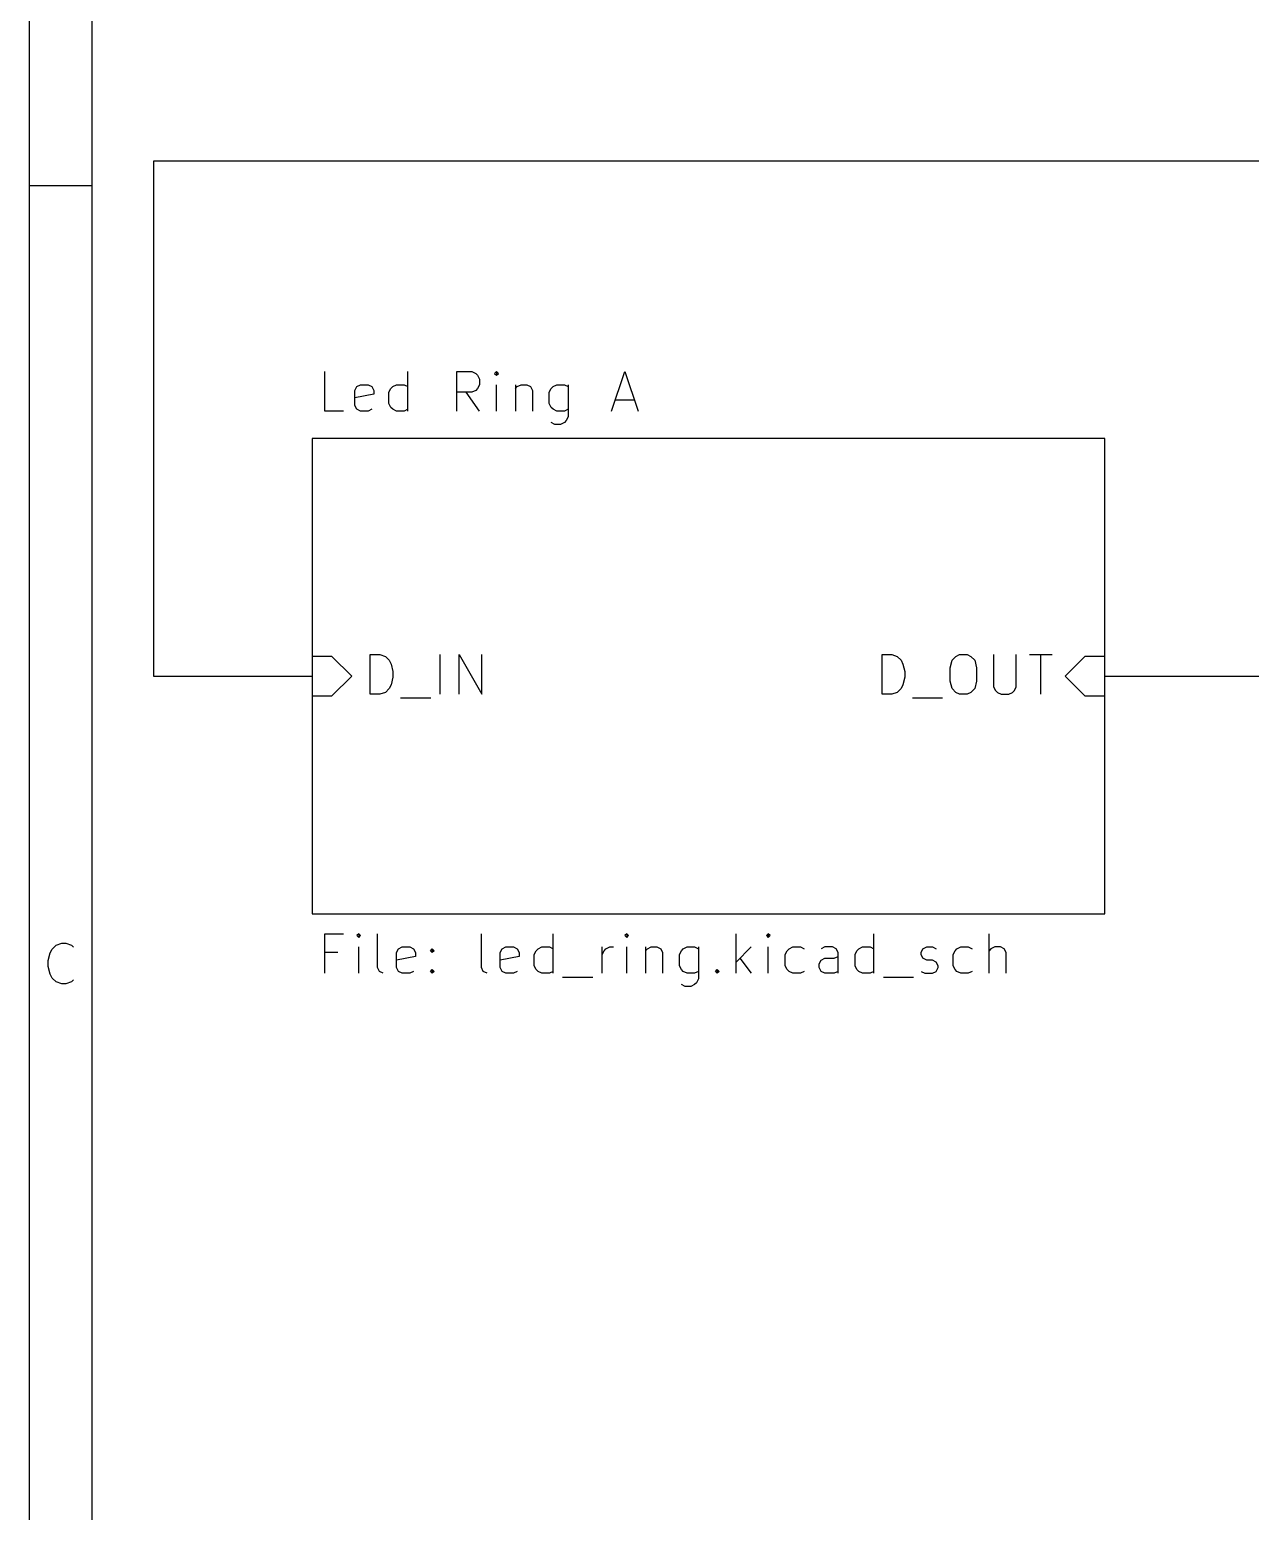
# Model space of a CAD drawing. Header units: millimetres. Extents: x 10 to 287, y -200 to -10.
# Drawn here: x 10 to 49.12, y -152.51 to -105 of the extents above; entities that cross this region are included whole.
import ezdxf

# ---------------------------------------------------------------- set-up
doc = ezdxf.new("R2010")
doc.units = ezdxf.units.MM
for name, color, linetype in [('GREENSIXTYFIVE', 129, 'CONTINUOUS'), ('LIGHTGREEN', 92, 'CONTINUOUS'), ('RED', 14, 'CONTINUOUS'), ('YELLOWTHREE', 44, 'CONTINUOUS')]:
    doc.layers.add(name, color=color, linetype=linetype)

msp = doc.modelspace()

# ---------------------------------------------------------------- linework, layer by layer
at = {"layer": 'GREENSIXTYFIVE', "linetype": 'CONTINUOUS'}
for p, q in [((19.4567, -117.2346), (19.4567, -115.9646)), ((22.1177, -117.2346), (22.1177, -115.9646)), ((23.69, -117.2346), (23.69, -115.9646)), ((23.69, -115.9646), (24.1738, -115.9646)), ((24.1738, -115.9646), (24.2948, -116.0251)), ((24.2948, -116.0251), (24.3553, -116.0856)), ((24.3553, -116.0856), (24.4157, -116.2065)), ((24.4157, -116.2065), (24.4157, -116.388)), ((24.96, -115.9646), (24.8996, -116.0251)), ((24.8996, -116.0251), (24.96, -116.0856)), ((25.0205, -116.0251), (24.96, -115.9646)), ((24.96, -115.9646), (24.96, -116.0856)), ((24.96, -116.0856), (25.0205, -116.0251)), ((28.649, -117.2346), (29.0723, -115.9646)), ((29.0723, -115.9646), (29.4957, -117.2346)), ((20.4244, -116.5694), (20.4848, -116.4484)), ((20.4244, -117.0532), (20.4244, -116.5694)), ((21.0291, -116.6903), (20.4244, -116.8113)), ((20.4848, -116.4484), (20.6058, -116.388)), ((20.6058, -116.388), (20.8477, -116.388)), ((20.8477, -116.388), (20.9686, -116.4484)), ((20.9686, -116.4484), (21.0291, -116.5694)), ((21.0291, -116.5694), (21.0291, -116.6903)), ((21.513, -116.6299), (21.5734, -116.5089)), ((21.513, -116.9927), (21.513, -116.6299)), ((21.5734, -116.5089), (21.6339, -116.4484)), ((21.6339, -116.4484), (21.7549, -116.388)), ((21.7549, -116.388), (21.9968, -116.388)), ((21.9968, -116.388), (22.1177, -116.4484)), ((24.1738, -116.6299), (23.69, -116.6299)), ((24.4157, -117.2346), (23.9924, -116.6299)), ((24.2948, -116.5694), (24.1738, -116.6299)), ((24.3553, -116.5089), (24.2948, -116.5694)), ((24.4157, -116.388), (24.3553, -116.5089)), ((24.96, -117.2346), (24.96, -116.388)), ((25.5648, -116.388), (25.5648, -117.2346)), ((25.5648, -116.5089), (25.6253, -116.4484)), ((25.6253, -116.4484), (25.7463, -116.388)), ((25.7463, -116.388), (25.9277, -116.388)), ((25.9277, -116.388), (26.0486, -116.4484)), ((26.0486, -116.4484), (26.1091, -116.5694)), ((26.1091, -116.5694), (26.1091, -117.2346)), ((26.6534, -116.6299), (26.7138, -116.5089)), ((26.6534, -116.9927), (26.6534, -116.6299)), ((26.7138, -116.5089), (26.7743, -116.4484)), ((26.7743, -116.4484), (26.8953, -116.388)), ((26.8953, -116.388), (27.1372, -116.388)), ((27.1372, -116.388), (27.2581, -116.4484)), ((27.2581, -116.388), (27.2581, -117.4161)), ((20.0615, -117.2346), (19.4567, -117.2346)), ((20.4848, -117.1742), (20.4244, -117.0532)), ((20.6058, -117.2346), (20.4848, -117.1742)), ((20.8477, -117.2346), (20.6058, -117.2346)), ((20.9686, -117.1742), (20.8477, -117.2346)), ((21.5734, -117.1137), (21.513, -116.9927)), ((21.6339, -117.1742), (21.5734, -117.1137)), ((21.7549, -117.2346), (21.6339, -117.1742)), ((21.9968, -117.2346), (21.7549, -117.2346)), ((22.1177, -117.1742), (21.9968, -117.2346)), ((26.7138, -117.1137), (26.6534, -116.9927)), ((26.7743, -117.1742), (26.7138, -117.1137)), ((26.8953, -117.2346), (26.7743, -117.1742)), ((27.1372, -117.2346), (26.8953, -117.2346)), ((27.2581, -117.1742), (27.1372, -117.2346)), ((28.77, -116.8718), (29.3747, -116.8718)), ((26.8348, -117.658), (26.7138, -117.5975)), ((27.0162, -117.658), (26.8348, -117.658)), ((27.1372, -117.5975), (27.0162, -117.658)), ((27.1976, -117.537), (27.1372, -117.5975)), ((27.2581, -117.4161), (27.1976, -117.537)), ((19.685, -125.095), (19.05, -125.095)), ((19.05, -125.095), (19.05, -126.365)), ((20.32, -125.73), (19.685, -125.095)), ((20.9172, -126.3092), (20.9172, -125.0392)), ((20.9172, -125.0392), (21.2196, -125.0392)), ((21.2196, -125.0392), (21.401, -125.0997)), ((21.401, -125.0997), (21.522, -125.2207)), ((21.522, -125.2207), (21.5825, -125.3416)), ((21.5825, -125.3416), (21.6429, -125.5835)), ((23.1548, -126.3092), (23.1548, -125.0392)), ((23.7596, -126.3092), (23.7596, -125.0392)), ((23.7596, -125.0392), (24.4853, -126.3092)), ((24.4853, -126.3092), (24.4853, -125.0392)), ((37.3212, -126.3092), (37.3212, -125.0392)), ((37.3212, -125.0392), (37.6236, -125.0392)), ((37.6236, -125.0392), (37.805, -125.0997)), ((37.805, -125.0997), (37.926, -125.2207)), ((37.926, -125.2207), (37.9865, -125.3416)), ((37.9865, -125.3416), (38.0469, -125.5835)), ((39.4984, -125.4626), (39.5588, -125.2207)), ((39.5588, -125.2207), (39.6798, -125.0997)), ((39.6798, -125.0997), (39.8007, -125.0392)), ((39.8007, -125.0392), (40.0426, -125.0392)), ((40.0426, -125.0392), (40.1636, -125.0997)), ((40.1636, -125.0997), (40.2845, -125.2207)), ((40.2845, -125.2207), (40.345, -125.4626)), ((40.8893, -125.0392), (40.8893, -126.0673)), ((41.615, -126.0673), (41.615, -125.0392)), ((42.0384, -125.0392), (42.7641, -125.0392)), ((42.4013, -126.3092), (42.4013, -125.0392)), ((43.815, -125.095), (43.18, -125.73)), ((44.45, -125.095), (43.815, -125.095)), ((44.45, -126.365), (44.45, -125.095)), ((19.685, -126.365), (20.32, -125.73)), ((21.6429, -125.7649), (21.5825, -126.0068)), ((21.6429, -125.5835), (21.6429, -125.7649)), ((38.0469, -125.7649), (37.9865, -126.0068)), ((38.0469, -125.5835), (38.0469, -125.7649)), ((39.4984, -125.8859), (39.4984, -125.4626)), ((40.345, -125.4626), (40.345, -125.8859)), ((43.18, -125.73), (43.815, -126.365)), ((21.2196, -126.3092), (20.9172, -126.3092)), ((21.401, -126.2488), (21.2196, -126.3092)), ((21.522, -126.1278), (21.401, -126.2488)), ((21.5825, -126.0068), (21.522, -126.1278)), ((37.6236, -126.3092), (37.3212, -126.3092)), ((37.805, -126.2488), (37.6236, -126.3092)), ((37.926, -126.1278), (37.805, -126.2488)), ((37.9865, -126.0068), (37.926, -126.1278)), ((39.5588, -126.1278), (39.4984, -125.8859)), ((39.6798, -126.2488), (39.5588, -126.1278)), ((39.8007, -126.3092), (39.6798, -126.2488)), ((40.0426, -126.3092), (39.8007, -126.3092)), ((40.1636, -126.2488), (40.0426, -126.3092)), ((40.2845, -126.1278), (40.1636, -126.2488)), ((40.345, -125.8859), (40.2845, -126.1278)), ((40.8893, -126.0673), (40.9498, -126.1883)), ((40.9498, -126.1883), (41.0103, -126.2488)), ((41.0103, -126.2488), (41.1312, -126.3092)), ((41.1312, -126.3092), (41.3731, -126.3092)), ((41.3731, -126.3092), (41.4941, -126.2488)), ((41.4941, -126.2488), (41.5546, -126.1883)), ((41.5546, -126.1883), (41.615, -126.0673)), ((19.05, -126.365), (19.685, -126.365)), ((21.8849, -126.4302), (22.8525, -126.4302)), ((38.2889, -126.4302), (39.2565, -126.4302)), ((43.815, -126.365), (44.45, -126.365))]:
    msp.add_line(p, q, dxfattribs=at)
at = {"layer": 'LIGHTGREEN', "linetype": 'CONTINUOUS'}
for p, q in [((50.8, -109.22), (13.97, -109.22)), ((13.97, -109.22), (13.97, -125.73)), ((13.97, -125.73), (19.05, -125.73)), ((44.45, -125.73), (57.15, -125.73))]:
    msp.add_line(p, q, dxfattribs=at)
at = {"layer": 'RED', "linetype": 'CONTINUOUS'}
for p, q in [((10, -200.0072), (10, -10)), ((12, -198.0072), (12, -12)), ((10, -110), (12, -110)), ((19.05, -118.11), (19.05, -133.35)), ((44.45, -118.11), (19.05, -118.11)), ((19.05, -118.11), (19.05, -133.35)), ((44.45, -118.11), (19.05, -118.11)), ((44.45, -133.35), (44.45, -118.11)), ((44.45, -133.35), (44.45, -118.11)), ((19.05, -133.35), (44.45, -133.35)), ((19.05, -133.35), (44.45, -133.35)), ((10.7214, -134.4794), (10.8452, -134.3556)), ((10.8452, -134.3556), (11.0309, -134.2937)), ((11.0309, -134.2937), (11.1547, -134.2937)), ((11.1547, -134.2937), (11.3404, -134.3556)), ((11.3404, -134.3556), (11.4023, -134.4175)), ((10.5976, -134.8508), (10.6595, -134.6032)), ((10.5976, -135.0365), (10.5976, -134.8508)), ((10.6595, -134.6032), (10.7214, -134.4794)), ((10.6595, -135.2841), (10.5976, -135.0365)), ((10.7214, -135.4079), (10.6595, -135.2841)), ((10.8452, -135.5318), (10.7214, -135.4079)), ((11.0309, -135.5937), (10.8452, -135.5318)), ((11.1547, -135.5937), (11.0309, -135.5937)), ((11.3404, -135.5318), (11.1547, -135.5937)), ((11.4023, -135.4698), (11.3404, -135.5318))]:
    msp.add_line(p, q, dxfattribs=at)
at = {"layer": 'YELLOWTHREE', "linetype": 'CONTINUOUS'}
for p, q in [((19.4567, -135.2567), (19.4567, -133.9867)), ((19.4567, -133.9867), (20.0615, -133.9867)), ((20.5453, -133.9867), (20.4849, -134.0472)), ((20.4849, -134.0472), (20.5453, -134.1077)), ((20.6058, -134.0472), (20.5453, -133.9867)), ((20.5453, -133.9867), (20.5453, -134.1077)), ((20.5453, -134.1077), (20.6058, -134.0472)), ((20.5453, -135.2567), (20.5453, -134.4101)), ((21.1501, -135.0753), (21.1501, -133.9867)), ((21.8153, -134.4705), (21.9363, -134.4101)), ((21.9363, -134.4101), (22.1782, -134.4101)), ((22.1782, -134.4101), (22.2991, -134.4705)), ((24.4763, -135.0753), (24.4763, -133.9867)), ((25.1415, -134.4705), (25.2625, -134.4101)), ((25.2625, -134.4101), (25.5044, -134.4101)), ((25.5044, -134.4101), (25.6253, -134.4705)), ((26.2906, -134.4705), (26.4116, -134.4101)), ((26.4116, -134.4101), (26.6535, -134.4101)), ((26.6535, -134.4101), (26.7744, -134.4705)), ((26.7744, -135.2567), (26.7744, -133.9867)), ((28.3467, -135.2567), (28.3467, -134.4101)), ((28.4677, -134.4705), (28.5886, -134.4101)), ((28.5886, -134.4101), (28.7096, -134.4101)), ((29.1329, -133.9867), (29.0725, -134.0472)), ((29.0725, -134.0472), (29.1329, -134.1077)), ((29.1934, -134.0472), (29.1329, -133.9867)), ((29.1329, -133.9867), (29.1329, -134.1077)), ((29.1329, -134.1077), (29.1934, -134.0472)), ((29.1329, -135.2567), (29.1329, -134.4101)), ((29.7377, -134.4101), (29.7377, -135.2567)), ((29.7982, -134.4705), (29.9192, -134.4101)), ((29.9192, -134.4101), (30.1006, -134.4101)), ((30.1006, -134.4101), (30.2215, -134.4705)), ((30.9472, -134.4705), (31.0682, -134.4101)), ((31.0682, -134.4101), (31.3101, -134.4101)), ((31.3101, -134.4101), (31.431, -134.4705)), ((31.431, -134.4101), (31.431, -135.4382)), ((32.6405, -135.2567), (32.6405, -133.9867)), ((33.1243, -134.4101), (32.6405, -134.8939)), ((33.6686, -133.9867), (33.6082, -134.0472)), ((33.6082, -134.0472), (33.6686, -134.1077)), ((33.7291, -134.0472), (33.6686, -133.9867)), ((33.6686, -133.9867), (33.6686, -134.1077)), ((33.6686, -134.1077), (33.7291, -134.0472)), ((33.6686, -135.2567), (33.6686, -134.4101)), ((34.3339, -134.4705), (34.4549, -134.4101)), ((34.4549, -134.4101), (34.6968, -134.4101)), ((34.6968, -134.4101), (34.8177, -134.4705)), ((35.483, -134.4101), (35.362, -134.4705)), ((35.7249, -134.4101), (35.483, -134.4101)), ((35.8458, -134.4705), (35.7249, -134.4101)), ((36.5715, -134.4705), (36.6925, -134.4101)), ((36.6925, -134.4101), (36.9344, -134.4101)), ((36.9344, -134.4101), (37.0553, -134.4705)), ((37.0553, -135.2567), (37.0553, -133.9867)), ((38.6276, -134.4705), (38.7486, -134.4101)), ((38.7486, -134.4101), (38.93, -134.4101)), ((38.93, -134.4101), (39.051, -134.4705)), ((39.7162, -134.4705), (39.8372, -134.4101)), ((39.8372, -134.4101), (40.0791, -134.4101)), ((40.0791, -134.4101), (40.2, -134.4705)), ((40.7443, -135.2567), (40.7443, -133.9867)), ((40.9258, -134.4101), (40.8048, -134.4705)), ((41.1072, -134.4101), (40.9258, -134.4101)), ((41.2281, -134.4705), (41.1072, -134.4101)), ((19.8801, -134.5915), (19.4567, -134.5915)), ((21.7549, -134.5915), (21.8153, -134.4705)), ((21.7549, -135.0753), (21.7549, -134.5915)), ((22.3596, -134.7124), (21.7549, -134.8334)), ((22.2991, -134.4705), (22.3596, -134.5915)), ((22.3596, -134.5915), (22.3596, -134.7124)), ((22.8435, -134.531), (22.9039, -134.4705)), ((22.9039, -134.5915), (22.8435, -134.531)), ((22.9039, -134.4705), (22.9644, -134.531)), ((22.9039, -134.4705), (22.9039, -134.5915)), ((22.9644, -134.531), (22.9039, -134.5915)), ((25.0811, -134.5915), (25.1415, -134.4705)), ((25.0811, -135.0753), (25.0811, -134.5915)), ((25.6858, -134.7124), (25.0811, -134.8334)), ((25.6253, -134.4705), (25.6858, -134.5915)), ((25.6858, -134.5915), (25.6858, -134.7124)), ((26.1697, -134.652), (26.2301, -134.531)), ((26.1697, -135.0148), (26.1697, -134.652)), ((26.2301, -134.531), (26.2906, -134.4705)), ((28.3467, -134.652), (28.4072, -134.531)), ((28.4072, -134.531), (28.4677, -134.4705)), ((29.7377, -134.531), (29.7982, -134.4705)), ((30.2215, -134.4705), (30.282, -134.5915)), ((30.282, -134.5915), (30.282, -135.2567)), ((30.8263, -134.652), (30.8867, -134.531)), ((30.8263, -135.0148), (30.8263, -134.652)), ((30.8867, -134.531), (30.9472, -134.4705)), ((32.7615, -134.7729), (33.1243, -135.2567)), ((34.213, -134.652), (34.2734, -134.531)), ((34.213, -135.0148), (34.213, -134.652)), ((34.2734, -134.531), (34.3339, -134.4705)), ((35.3016, -134.9543), (35.362, -134.8334)), ((35.362, -134.8334), (35.483, -134.7729)), ((35.483, -134.7729), (35.7854, -134.7729)), ((35.7854, -134.7729), (35.9063, -134.7124)), ((35.9063, -134.5915), (35.8458, -134.4705)), ((35.9063, -135.2567), (35.9063, -134.5915)), ((36.4506, -134.652), (36.511, -134.531)), ((36.4506, -135.0148), (36.4506, -134.652)), ((36.511, -134.531), (36.5715, -134.4705)), ((38.5672, -134.5915), (38.6276, -134.4705)), ((38.5672, -134.652), (38.5672, -134.5915)), ((38.6276, -134.7729), (38.5672, -134.652)), ((38.7486, -134.8334), (38.6276, -134.7729)), ((38.93, -134.8334), (38.7486, -134.8334)), ((39.051, -134.8939), (38.93, -134.8334)), ((39.1114, -135.0148), (39.051, -134.8939)), ((39.5953, -134.652), (39.6557, -134.531)), ((39.5953, -135.0148), (39.5953, -134.652)), ((39.6557, -134.531), (39.7162, -134.4705)), ((40.8048, -134.4705), (40.7443, -134.531)), ((41.2886, -134.5915), (41.2281, -134.4705)), ((41.2886, -135.2567), (41.2886, -134.5915)), ((21.2106, -135.1963), (21.1501, -135.0753)), ((21.3316, -135.2567), (21.2106, -135.1963)), ((21.8153, -135.1963), (21.7549, -135.0753)), ((21.9363, -135.2567), (21.8153, -135.1963)), ((22.1782, -135.2567), (21.9363, -135.2567)), ((22.2991, -135.1963), (22.1782, -135.2567)), ((22.8435, -135.1963), (22.9039, -135.1358)), ((22.9039, -135.2567), (22.8435, -135.1963)), ((22.9039, -135.1358), (22.9644, -135.1963)), ((22.9039, -135.1358), (22.9039, -135.2567)), ((22.9644, -135.1963), (22.9039, -135.2567)), ((24.5368, -135.1963), (24.4763, -135.0753)), ((24.6578, -135.2567), (24.5368, -135.1963)), ((25.1415, -135.1963), (25.0811, -135.0753)), ((25.2625, -135.2567), (25.1415, -135.1963)), ((25.5044, -135.2567), (25.2625, -135.2567)), ((25.6253, -135.1963), (25.5044, -135.2567)), ((26.2301, -135.1358), (26.1697, -135.0148)), ((26.2906, -135.1963), (26.2301, -135.1358)), ((26.4116, -135.2567), (26.2906, -135.1963)), ((26.6535, -135.2567), (26.4116, -135.2567)), ((26.7744, -135.1963), (26.6535, -135.2567)), ((27.0768, -135.3777), (28.0444, -135.3777)), ((30.8867, -135.1358), (30.8263, -135.0148)), ((30.9472, -135.1963), (30.8867, -135.1358)), ((31.0682, -135.2567), (30.9472, -135.1963)), ((31.3101, -135.2567), (31.0682, -135.2567)), ((31.431, -135.1963), (31.3101, -135.2567)), ((31.9753, -135.1963), (32.0357, -135.1358)), ((32.0357, -135.2567), (31.9753, -135.1963)), ((32.0357, -135.1358), (32.0962, -135.1963)), ((32.0357, -135.1358), (32.0357, -135.2567)), ((32.0962, -135.1963), (32.0357, -135.2567)), ((34.2734, -135.1358), (34.213, -135.0148)), ((34.3339, -135.1963), (34.2734, -135.1358)), ((34.4549, -135.2567), (34.3339, -135.1963)), ((34.6968, -135.2567), (34.4549, -135.2567)), ((34.8177, -135.1963), (34.6968, -135.2567)), ((35.3016, -135.0753), (35.3016, -134.9543)), ((35.362, -135.1963), (35.3016, -135.0753)), ((35.483, -135.2567), (35.362, -135.1963)), ((35.7854, -135.2567), (35.483, -135.2567)), ((35.9063, -135.1963), (35.7854, -135.2567)), ((36.511, -135.1358), (36.4506, -135.0148)), ((36.5715, -135.1963), (36.511, -135.1358)), ((36.6925, -135.2567), (36.5715, -135.1963)), ((36.9344, -135.2567), (36.6925, -135.2567)), ((37.0553, -135.1963), (36.9344, -135.2567)), ((37.3577, -135.3777), (38.3253, -135.3777)), ((38.5672, -135.1963), (38.6881, -135.2567)), ((38.6881, -135.2567), (38.93, -135.2567)), ((38.93, -135.2567), (39.051, -135.1963)), ((39.051, -135.1963), (39.1114, -135.0753)), ((39.1114, -135.0753), (39.1114, -135.0148)), ((39.6557, -135.1358), (39.5953, -135.0148)), ((39.7162, -135.1963), (39.6557, -135.1358)), ((39.8372, -135.2567), (39.7162, -135.1963)), ((40.0791, -135.2567), (39.8372, -135.2567)), ((40.2, -135.1963), (40.0791, -135.2567)), ((31.0077, -135.6801), (30.8867, -135.6196)), ((31.1891, -135.6801), (31.0077, -135.6801)), ((31.3101, -135.6196), (31.1891, -135.6801)), ((31.3705, -135.5591), (31.3101, -135.6196)), ((31.431, -135.4382), (31.3705, -135.5591))]:
    msp.add_line(p, q, dxfattribs=at)

doc.saveas('drawing.dxf')
